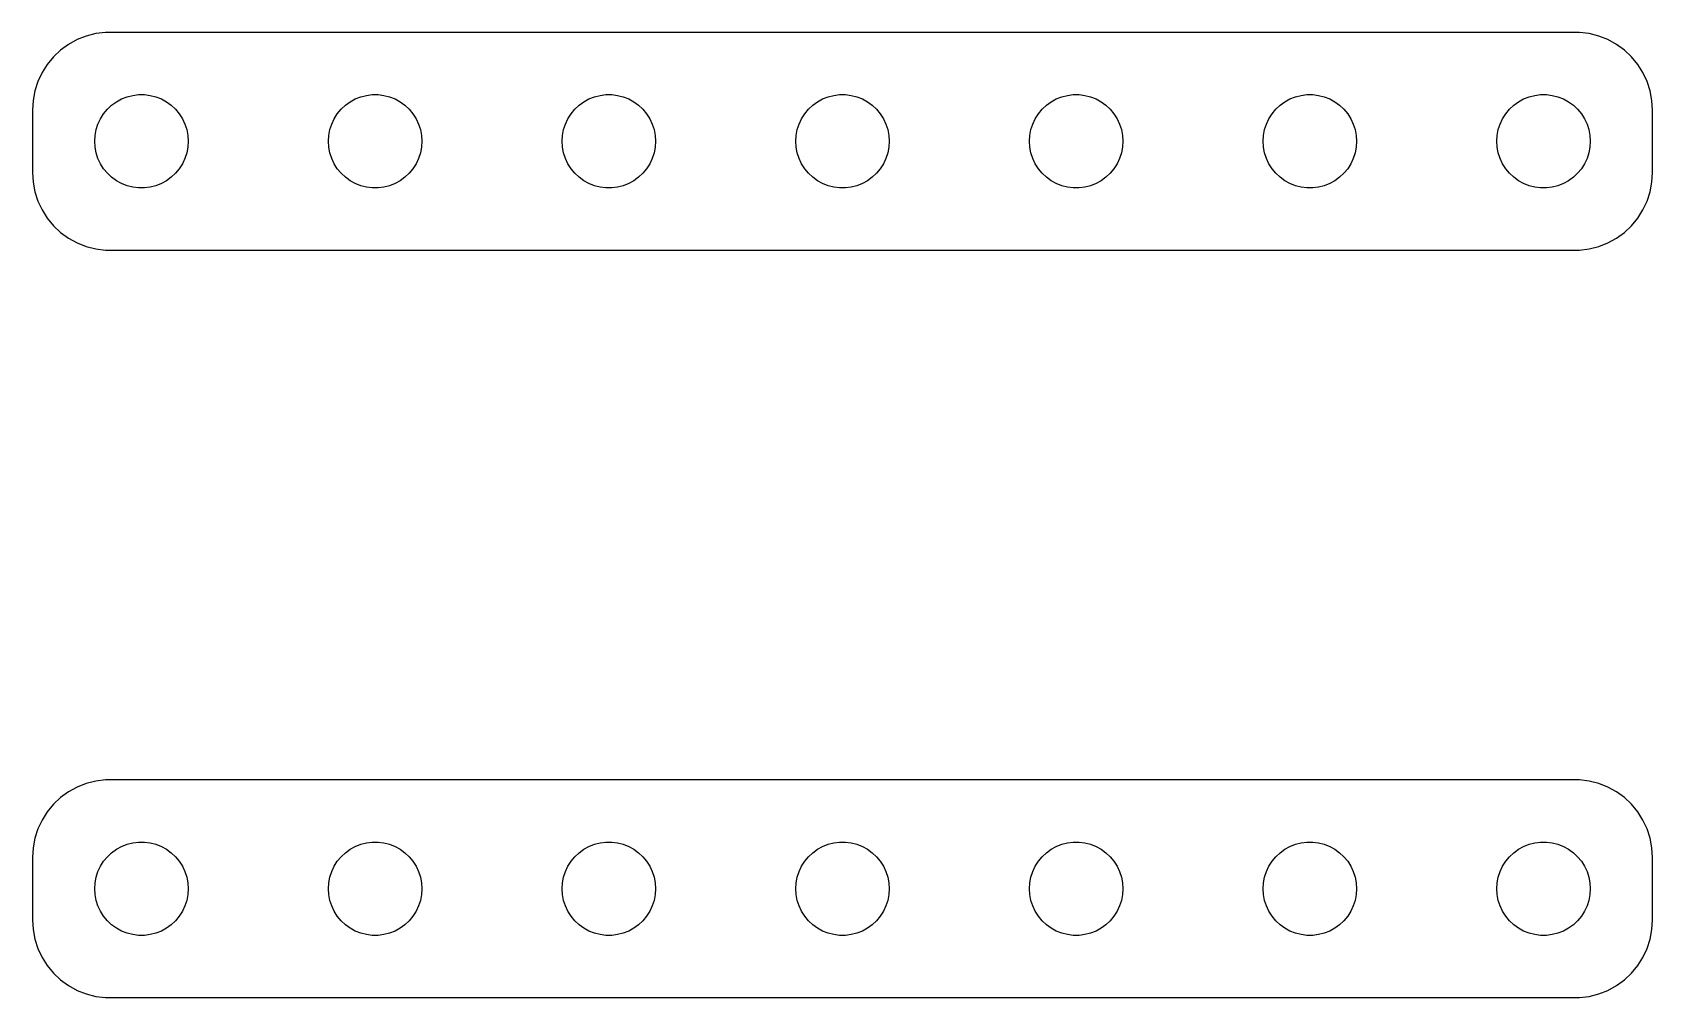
# Model space of a CAD drawing. Header units: metres. Extents: x -26 to 26, y 20.5 to 51.5.
import ezdxf

# ---------------------------------------------------------------- set-up
doc = ezdxf.new("R2010")
doc.units = ezdxf.units.M

msp = doc.modelspace()

# ---------------------------------------------------------------- linework, layer by layer
for p, q in [((-23.657, 51.4951), (-23.9684, 51.4557)), ((23.657, 51.4951), (-23.657, 51.4951)), ((23.9684, 51.4557), (23.657, 51.4951)), ((-24.8396, 51.1108), (-25.0936, 50.9263)), ((-24.5644, 51.2621), (-24.8396, 51.1108)), ((-24.2725, 51.3776), (-24.5644, 51.2621)), ((-23.9684, 51.4557), (-24.2725, 51.3776)), ((24.2725, 51.3776), (23.9684, 51.4557)), ((24.5644, 51.2621), (24.2725, 51.3776)), ((24.8396, 51.1108), (24.5644, 51.2621)), ((25.0936, 50.9263), (24.8396, 51.1108)), ((-25.5225, 50.4695), (-25.6908, 50.2044)), ((-25.3224, 50.7114), (-25.5225, 50.4695)), ((-25.0936, 50.9263), (-25.3224, 50.7114)), ((25.3224, 50.7114), (25.0936, 50.9263)), ((25.5225, 50.4695), (25.3224, 50.7114)), ((25.6908, 50.2044), (25.5225, 50.4695)), ((-25.8244, 49.9203), (-25.9214, 49.6217)), ((-25.6908, 50.2044), (-25.8244, 49.9203)), ((25.8244, 49.9203), (25.6908, 50.2044)), ((25.9214, 49.6217), (25.8244, 49.9203)), ((-25.9214, 49.6217), (-25.9803, 49.3133)), ((-23.1387, 49.3572), (-22.9635, 49.4266)), ((-22.9635, 49.4266), (-22.7811, 49.4734)), ((-22.7811, 49.4734), (-22.5942, 49.497)), ((-22.5942, 49.497), (-22.4058, 49.497)), ((-22.4058, 49.497), (-22.2189, 49.4734)), ((-22.2189, 49.4734), (-22.0365, 49.4266)), ((-22.0365, 49.4266), (-21.8613, 49.3572)), ((-15.6387, 49.3572), (-15.4635, 49.4266)), ((-15.4635, 49.4266), (-15.2811, 49.4734)), ((-15.2811, 49.4734), (-15.0942, 49.497)), ((-15.0942, 49.497), (-14.9058, 49.497)), ((-14.9058, 49.497), (-14.7189, 49.4734)), ((-14.7189, 49.4734), (-14.5365, 49.4266)), ((-14.5365, 49.4266), (-14.3613, 49.3572)), ((-8.13866, 49.3572), (-7.96352, 49.4266)), ((-7.96352, 49.4266), (-7.78107, 49.4734)), ((-7.78107, 49.4734), (-7.59418, 49.497)), ((-7.59418, 49.497), (-7.40581, 49.497)), ((-7.40581, 49.497), (-7.21892, 49.4734)), ((-7.21892, 49.4734), (-7.03647, 49.4266)), ((-7.03647, 49.4266), (-6.86133, 49.3572)), ((-0.638657, 49.3572), (-0.463516, 49.4266)), ((-0.463516, 49.4266), (-0.281067, 49.4734)), ((-0.281067, 49.4734), (-0.094177, 49.497)), ((-0.094177, 49.497), (0.094177, 49.497)), ((0.094177, 49.497), (0.281067, 49.4734)), ((0.281067, 49.4734), (0.463516, 49.4266)), ((0.463516, 49.4266), (0.638657, 49.3572)), ((6.86133, 49.3572), (7.03647, 49.4266)), ((7.03647, 49.4266), (7.21892, 49.4734)), ((7.21892, 49.4734), (7.40581, 49.497)), ((7.40581, 49.497), (7.59418, 49.497)), ((7.59418, 49.497), (7.78107, 49.4734)), ((7.78107, 49.4734), (7.96352, 49.4266)), ((7.96352, 49.4266), (8.13866, 49.3572)), ((14.3613, 49.3572), (14.5365, 49.4266)), ((14.5365, 49.4266), (14.7189, 49.4734)), ((14.7189, 49.4734), (14.9058, 49.497)), ((14.9058, 49.497), (15.0942, 49.497)), ((15.0942, 49.497), (15.2811, 49.4734)), ((15.2811, 49.4734), (15.4635, 49.4266)), ((15.4635, 49.4266), (15.6387, 49.3572)), ((21.8613, 49.3572), (22.0365, 49.4266)), ((22.0365, 49.4266), (22.2189, 49.4734)), ((22.2189, 49.4734), (22.4058, 49.497)), ((22.4058, 49.497), (22.5942, 49.497)), ((22.5942, 49.497), (22.7811, 49.4734)), ((22.7811, 49.4734), (22.9635, 49.4266)), ((22.9635, 49.4266), (23.1387, 49.3572)), ((25.9803, 49.3133), (25.9214, 49.6217)), ((-25.9803, 49.3133), (-26, 49)), ((-26, 49), (-26, 47)), ((-23.8145, 48.7226), (-23.7135, 48.8817)), ((-23.7135, 48.8817), (-23.5934, 49.0268)), ((-23.5934, 49.0268), (-23.4561, 49.1558)), ((-23.4561, 49.1558), (-23.3037, 49.2665)), ((-23.3037, 49.2665), (-23.1387, 49.3572)), ((-21.8613, 49.3572), (-21.6963, 49.2665)), ((-21.6963, 49.2665), (-21.5439, 49.1558)), ((-21.5439, 49.1558), (-21.4065, 49.0268)), ((-21.4065, 49.0268), (-21.2865, 48.8817)), ((-21.2865, 48.8817), (-21.1855, 48.7226)), ((-16.3145, 48.7226), (-16.2135, 48.8817)), ((-16.2135, 48.8817), (-16.0934, 49.0268)), ((-16.0934, 49.0268), (-15.9561, 49.1558)), ((-15.9561, 49.1558), (-15.8037, 49.2665)), ((-15.8037, 49.2665), (-15.6387, 49.3572)), ((-14.3613, 49.3572), (-14.1963, 49.2665)), ((-14.1963, 49.2665), (-14.0439, 49.1558)), ((-14.0439, 49.1558), (-13.9065, 49.0268)), ((-13.9065, 49.0268), (-13.7865, 48.8817)), ((-13.7865, 48.8817), (-13.6855, 48.7226)), ((-8.81445, 48.7226), (-8.71352, 48.8817)), ((-8.71352, 48.8817), (-8.59344, 49.0268)), ((-8.59344, 49.0268), (-8.45613, 49.1558)), ((-8.45613, 49.1558), (-8.30373, 49.2665)), ((-8.30373, 49.2665), (-8.13866, 49.3572)), ((-6.86133, 49.3572), (-6.69626, 49.2665)), ((-6.69626, 49.2665), (-6.54385, 49.1558)), ((-6.54385, 49.1558), (-6.40654, 49.0268)), ((-6.40654, 49.0268), (-6.28647, 48.8817)), ((-6.28647, 48.8817), (-6.18553, 48.7226)), ((-1.31445, 48.7226), (-1.21352, 48.8817)), ((-1.21352, 48.8817), (-1.09344, 49.0268)), ((-1.09344, 49.0268), (-0.956131, 49.1558)), ((-0.956131, 49.1558), (-0.803726, 49.2665)), ((-0.803726, 49.2665), (-0.638657, 49.3572)), ((0.638657, 49.3572), (0.803726, 49.2665)), ((0.803726, 49.2665), (0.956131, 49.1558)), ((0.956131, 49.1558), (1.09344, 49.0268)), ((1.09344, 49.0268), (1.21352, 48.8817)), ((1.21352, 48.8817), (1.31445, 48.7226)), ((6.18553, 48.7226), (6.28647, 48.8817)), ((6.28647, 48.8817), (6.40654, 49.0268)), ((6.40654, 49.0268), (6.54385, 49.1558)), ((6.54385, 49.1558), (6.69626, 49.2665)), ((6.69626, 49.2665), (6.86133, 49.3572)), ((8.13866, 49.3572), (8.30373, 49.2665)), ((8.30373, 49.2665), (8.45613, 49.1558)), ((8.45613, 49.1558), (8.59344, 49.0268)), ((8.59344, 49.0268), (8.71352, 48.8817)), ((8.71352, 48.8817), (8.81445, 48.7226)), ((13.6855, 48.7226), (13.7865, 48.8817)), ((13.7865, 48.8817), (13.9065, 49.0268)), ((13.9065, 49.0268), (14.0439, 49.1558)), ((14.0439, 49.1558), (14.1963, 49.2665)), ((14.1963, 49.2665), (14.3613, 49.3572)), ((15.6387, 49.3572), (15.8037, 49.2665)), ((15.8037, 49.2665), (15.9561, 49.1558)), ((15.9561, 49.1558), (16.0934, 49.0268)), ((16.0934, 49.0268), (16.2135, 48.8817)), ((16.2135, 48.8817), (16.3145, 48.7226)), ((21.1855, 48.7226), (21.2865, 48.8817)), ((21.2865, 48.8817), (21.4065, 49.0268)), ((21.4065, 49.0268), (21.5439, 49.1558)), ((21.5439, 49.1558), (21.6963, 49.2665)), ((21.6963, 49.2665), (21.8613, 49.3572)), ((23.1387, 49.3572), (23.3037, 49.2665)), ((23.3037, 49.2665), (23.4561, 49.1558)), ((23.4561, 49.1558), (23.5934, 49.0268)), ((23.5934, 49.0268), (23.7135, 48.8817)), ((23.7135, 48.8817), (23.8145, 48.7226)), ((26, 49), (25.9803, 49.3133)), ((26, 47), (26, 49)), ((-23.9882, 48.188), (-23.9529, 48.373)), ((-23.9529, 48.373), (-23.8947, 48.5522)), ((-23.8947, 48.5522), (-23.8145, 48.7226)), ((-21.1855, 48.7226), (-21.1053, 48.5522)), ((-21.1053, 48.5522), (-21.0471, 48.373)), ((-21.0471, 48.373), (-21.0118, 48.188)), ((-16.4882, 48.188), (-16.4529, 48.373)), ((-16.4529, 48.373), (-16.3947, 48.5522)), ((-16.3947, 48.5522), (-16.3145, 48.7226)), ((-13.6855, 48.7226), (-13.6053, 48.5522)), ((-13.6053, 48.5522), (-13.5471, 48.373)), ((-13.5471, 48.373), (-13.5118, 48.188)), ((-8.98816, 48.188), (-8.95287, 48.373)), ((-8.95287, 48.373), (-8.89465, 48.5522)), ((-8.89465, 48.5522), (-8.81445, 48.7226)), ((-6.18553, 48.7226), (-6.10533, 48.5522)), ((-6.10533, 48.5522), (-6.04712, 48.373)), ((-6.04712, 48.373), (-6.01183, 48.188)), ((-1.48816, 48.188), (-1.45287, 48.373)), ((-1.45287, 48.373), (-1.39465, 48.5522)), ((-1.39465, 48.5522), (-1.31445, 48.7226)), ((1.31445, 48.7226), (1.39465, 48.5522)), ((1.39465, 48.5522), (1.45287, 48.373)), ((1.45287, 48.373), (1.48816, 48.188)), ((6.01183, 48.188), (6.04712, 48.373)), ((6.04712, 48.373), (6.10533, 48.5522)), ((6.10533, 48.5522), (6.18553, 48.7226)), ((8.81445, 48.7226), (8.89465, 48.5522)), ((8.89465, 48.5522), (8.95287, 48.373)), ((8.95287, 48.373), (8.98816, 48.188)), ((13.5118, 48.188), (13.5471, 48.373)), ((13.5471, 48.373), (13.6053, 48.5522)), ((13.6053, 48.5522), (13.6855, 48.7226)), ((16.3145, 48.7226), (16.3947, 48.5522)), ((16.3947, 48.5522), (16.4529, 48.373)), ((16.4529, 48.373), (16.4882, 48.188)), ((21.0118, 48.188), (21.0471, 48.373)), ((21.0471, 48.373), (21.1053, 48.5522)), ((21.1053, 48.5522), (21.1855, 48.7226)), ((23.8145, 48.7226), (23.8947, 48.5522)), ((23.8947, 48.5522), (23.9529, 48.373)), ((23.9529, 48.373), (23.9882, 48.188)), ((-24, 48), (-23.9882, 48.188)), ((-23.9882, 47.812), (-24, 48)), ((-21.0118, 48.188), (-21, 48)), ((-21, 48), (-21.0118, 47.812)), ((-16.5, 48), (-16.4882, 48.188)), ((-16.4882, 47.812), (-16.5, 48)), ((-13.5118, 48.188), (-13.5, 48)), ((-13.5, 48), (-13.5118, 47.812)), ((-9, 48), (-8.98816, 48.188)), ((-8.98816, 47.812), (-9, 48)), ((-6.01183, 48.188), (-6, 48)), ((-6, 48), (-6.01183, 47.812)), ((-1.5, 48), (-1.48816, 48.188)), ((-1.48816, 47.812), (-1.5, 48)), ((1.48816, 48.188), (1.5, 48)), ((1.5, 48), (1.48816, 47.812)), ((6, 48), (6.01183, 48.188)), ((6.01183, 47.812), (6, 48)), ((8.98816, 48.188), (9, 48)), ((9, 48), (8.98816, 47.812)), ((13.5, 48), (13.5118, 48.188)), ((13.5118, 47.812), (13.5, 48)), ((16.4882, 48.188), (16.5, 48)), ((16.5, 48), (16.4882, 47.812)), ((21, 48), (21.0118, 48.188)), ((21.0118, 47.812), (21, 48)), ((23.9882, 48.188), (24, 48)), ((24, 48), (23.9882, 47.812)), ((-23.9529, 47.627), (-23.9882, 47.812)), ((-23.8947, 47.4478), (-23.9529, 47.627)), ((-23.8145, 47.2774), (-23.8947, 47.4478)), ((-21.1053, 47.4478), (-21.1855, 47.2774)), ((-21.0471, 47.627), (-21.1053, 47.4478)), ((-21.0118, 47.812), (-21.0471, 47.627)), ((-16.4529, 47.627), (-16.4882, 47.812)), ((-16.3947, 47.4478), (-16.4529, 47.627)), ((-16.3145, 47.2774), (-16.3947, 47.4478)), ((-13.6053, 47.4478), (-13.6855, 47.2774)), ((-13.5471, 47.627), (-13.6053, 47.4478)), ((-13.5118, 47.812), (-13.5471, 47.627)), ((-8.95287, 47.627), (-8.98816, 47.812)), ((-8.89465, 47.4478), (-8.95287, 47.627)), ((-8.81445, 47.2774), (-8.89465, 47.4478)), ((-6.10533, 47.4478), (-6.18553, 47.2774)), ((-6.04712, 47.627), (-6.10533, 47.4478)), ((-6.01183, 47.812), (-6.04712, 47.627)), ((-1.45287, 47.627), (-1.48816, 47.812)), ((-1.39465, 47.4478), (-1.45287, 47.627)), ((-1.31445, 47.2774), (-1.39465, 47.4478)), ((1.39465, 47.4478), (1.31445, 47.2774)), ((1.45287, 47.627), (1.39465, 47.4478)), ((1.48816, 47.812), (1.45287, 47.627)), ((6.04712, 47.627), (6.01183, 47.812)), ((6.10533, 47.4478), (6.04712, 47.627)), ((6.18553, 47.2774), (6.10533, 47.4478)), ((8.89465, 47.4478), (8.81445, 47.2774)), ((8.95287, 47.627), (8.89465, 47.4478)), ((8.98816, 47.812), (8.95287, 47.627)), ((13.5471, 47.627), (13.5118, 47.812)), ((13.6053, 47.4478), (13.5471, 47.627)), ((13.6855, 47.2774), (13.6053, 47.4478)), ((16.3947, 47.4478), (16.3145, 47.2774)), ((16.4529, 47.627), (16.3947, 47.4478)), ((16.4882, 47.812), (16.4529, 47.627)), ((21.0471, 47.627), (21.0118, 47.812)), ((21.1053, 47.4478), (21.0471, 47.627)), ((21.1855, 47.2774), (21.1053, 47.4478)), ((23.8947, 47.4478), (23.8145, 47.2774)), ((23.9529, 47.627), (23.8947, 47.4478)), ((23.9882, 47.812), (23.9529, 47.627)), ((-26, 47), (-25.9803, 46.6867)), ((-23.7135, 47.1183), (-23.8145, 47.2774)), ((-23.5934, 46.9732), (-23.7135, 47.1183)), ((-23.4561, 46.8442), (-23.5934, 46.9732)), ((-23.3037, 46.7335), (-23.4561, 46.8442)), ((-21.5439, 46.8442), (-21.6963, 46.7335)), ((-21.4065, 46.9732), (-21.5439, 46.8442)), ((-21.2865, 47.1183), (-21.4065, 46.9732)), ((-21.1855, 47.2774), (-21.2865, 47.1183)), ((-16.2135, 47.1183), (-16.3145, 47.2774)), ((-16.0934, 46.9732), (-16.2135, 47.1183)), ((-15.9561, 46.8442), (-16.0934, 46.9732)), ((-15.8037, 46.7335), (-15.9561, 46.8442)), ((-14.0439, 46.8442), (-14.1963, 46.7335)), ((-13.9065, 46.9732), (-14.0439, 46.8442)), ((-13.7865, 47.1183), (-13.9065, 46.9732)), ((-13.6855, 47.2774), (-13.7865, 47.1183)), ((-8.71352, 47.1183), (-8.81445, 47.2774)), ((-8.59344, 46.9732), (-8.71352, 47.1183)), ((-8.45613, 46.8442), (-8.59344, 46.9732)), ((-8.30373, 46.7335), (-8.45613, 46.8442)), ((-6.54385, 46.8442), (-6.69626, 46.7335)), ((-6.40654, 46.9732), (-6.54385, 46.8442)), ((-6.28647, 47.1183), (-6.40654, 46.9732)), ((-6.18553, 47.2774), (-6.28647, 47.1183)), ((-1.21352, 47.1183), (-1.31445, 47.2774)), ((-1.09344, 46.9732), (-1.21352, 47.1183)), ((-0.956131, 46.8442), (-1.09344, 46.9732)), ((-0.803726, 46.7335), (-0.956131, 46.8442)), ((0.956131, 46.8442), (0.803726, 46.7335)), ((1.09344, 46.9732), (0.956131, 46.8442)), ((1.21352, 47.1183), (1.09344, 46.9732)), ((1.31445, 47.2774), (1.21352, 47.1183)), ((6.28647, 47.1183), (6.18553, 47.2774)), ((6.40654, 46.9732), (6.28647, 47.1183)), ((6.54385, 46.8442), (6.40654, 46.9732)), ((6.69626, 46.7335), (6.54385, 46.8442)), ((8.45613, 46.8442), (8.30373, 46.7335)), ((8.59344, 46.9732), (8.45613, 46.8442)), ((8.71352, 47.1183), (8.59344, 46.9732)), ((8.81445, 47.2774), (8.71352, 47.1183)), ((13.7865, 47.1183), (13.6855, 47.2774)), ((13.9065, 46.9732), (13.7865, 47.1183)), ((14.0439, 46.8442), (13.9065, 46.9732)), ((14.1963, 46.7335), (14.0439, 46.8442)), ((15.9561, 46.8442), (15.8037, 46.7335)), ((16.0934, 46.9732), (15.9561, 46.8442)), ((16.2135, 47.1183), (16.0934, 46.9732)), ((16.3145, 47.2774), (16.2135, 47.1183)), ((21.2865, 47.1183), (21.1855, 47.2774)), ((21.4065, 46.9732), (21.2865, 47.1183)), ((21.5439, 46.8442), (21.4065, 46.9732)), ((21.6963, 46.7335), (21.5439, 46.8442)), ((23.4561, 46.8442), (23.3037, 46.7335)), ((23.5934, 46.9732), (23.4561, 46.8442)), ((23.7135, 47.1183), (23.5934, 46.9732)), ((23.8145, 47.2774), (23.7135, 47.1183)), ((25.9803, 46.6867), (26, 47)), ((-25.9803, 46.6867), (-25.9214, 46.3783)), ((-25.9214, 46.3783), (-25.8244, 46.0797)), ((-23.1387, 46.6428), (-23.3037, 46.7335)), ((-22.9635, 46.5734), (-23.1387, 46.6428)), ((-22.7811, 46.5266), (-22.9635, 46.5734)), ((-22.5942, 46.503), (-22.7811, 46.5266)), ((-22.4058, 46.503), (-22.5942, 46.503)), ((-22.2189, 46.5266), (-22.4058, 46.503)), ((-22.0365, 46.5734), (-22.2189, 46.5266)), ((-21.8613, 46.6428), (-22.0365, 46.5734)), ((-21.6963, 46.7335), (-21.8613, 46.6428)), ((-15.6387, 46.6428), (-15.8037, 46.7335)), ((-15.4635, 46.5734), (-15.6387, 46.6428)), ((-15.2811, 46.5266), (-15.4635, 46.5734)), ((-15.0942, 46.503), (-15.2811, 46.5266)), ((-14.9058, 46.503), (-15.0942, 46.503)), ((-14.7189, 46.5266), (-14.9058, 46.503)), ((-14.5365, 46.5734), (-14.7189, 46.5266)), ((-14.3613, 46.6428), (-14.5365, 46.5734)), ((-14.1963, 46.7335), (-14.3613, 46.6428)), ((-8.13866, 46.6428), (-8.30373, 46.7335)), ((-7.96352, 46.5734), (-8.13866, 46.6428)), ((-7.78107, 46.5266), (-7.96352, 46.5734)), ((-7.59418, 46.503), (-7.78107, 46.5266)), ((-7.40581, 46.503), (-7.59418, 46.503)), ((-7.21892, 46.5266), (-7.40581, 46.503)), ((-7.03647, 46.5734), (-7.21892, 46.5266)), ((-6.86133, 46.6428), (-7.03647, 46.5734)), ((-6.69626, 46.7335), (-6.86133, 46.6428)), ((-0.638657, 46.6428), (-0.803726, 46.7335)), ((-0.463516, 46.5734), (-0.638657, 46.6428)), ((-0.281067, 46.5266), (-0.463516, 46.5734)), ((-0.094177, 46.503), (-0.281067, 46.5266)), ((0.094177, 46.503), (-0.094177, 46.503)), ((0.281067, 46.5266), (0.094177, 46.503)), ((0.463516, 46.5734), (0.281067, 46.5266)), ((0.638657, 46.6428), (0.463516, 46.5734)), ((0.803726, 46.7335), (0.638657, 46.6428)), ((6.86133, 46.6428), (6.69626, 46.7335)), ((7.03647, 46.5734), (6.86133, 46.6428)), ((7.21892, 46.5266), (7.03647, 46.5734)), ((7.40581, 46.503), (7.21892, 46.5266)), ((7.59418, 46.503), (7.40581, 46.503)), ((7.78107, 46.5266), (7.59418, 46.503)), ((7.96352, 46.5734), (7.78107, 46.5266)), ((8.13866, 46.6428), (7.96352, 46.5734)), ((8.30373, 46.7335), (8.13866, 46.6428)), ((14.3613, 46.6428), (14.1963, 46.7335)), ((14.5365, 46.5734), (14.3613, 46.6428)), ((14.7189, 46.5266), (14.5365, 46.5734)), ((14.9058, 46.503), (14.7189, 46.5266)), ((15.0942, 46.503), (14.9058, 46.503)), ((15.2811, 46.5266), (15.0942, 46.503)), ((15.4635, 46.5734), (15.2811, 46.5266)), ((15.6387, 46.6428), (15.4635, 46.5734)), ((15.8037, 46.7335), (15.6387, 46.6428)), ((21.8613, 46.6428), (21.6963, 46.7335)), ((22.0365, 46.5734), (21.8613, 46.6428)), ((22.2189, 46.5266), (22.0365, 46.5734)), ((22.4058, 46.503), (22.2189, 46.5266)), ((22.5942, 46.503), (22.4058, 46.503)), ((22.7811, 46.5266), (22.5942, 46.503)), ((22.9635, 46.5734), (22.7811, 46.5266)), ((23.1387, 46.6428), (22.9635, 46.5734)), ((23.3037, 46.7335), (23.1387, 46.6428)), ((25.8244, 46.0797), (25.9214, 46.3783)), ((25.9214, 46.3783), (25.9803, 46.6867)), ((-25.8244, 46.0797), (-25.6908, 45.7956)), ((-25.6908, 45.7956), (-25.5225, 45.5305)), ((25.5225, 45.5305), (25.6908, 45.7956)), ((25.6908, 45.7956), (25.8244, 46.0797)), ((-25.5225, 45.5305), (-25.3224, 45.2886)), ((-25.3224, 45.2886), (-25.0936, 45.0737)), ((25.0936, 45.0737), (25.3224, 45.2886)), ((25.3224, 45.2886), (25.5225, 45.5305)), ((-25.0936, 45.0737), (-24.8396, 44.8892)), ((-24.8396, 44.8892), (-24.5644, 44.7379)), ((-24.5644, 44.7379), (-24.2725, 44.6224)), ((24.2725, 44.6224), (24.5644, 44.7379)), ((24.5644, 44.7379), (24.8396, 44.8892)), ((24.8396, 44.8892), (25.0936, 45.0737)), ((-24.2725, 44.6224), (-23.9684, 44.5443)), ((-23.9684, 44.5443), (-23.657, 44.5049)), ((-23.657, 44.5049), (23.657, 44.5049)), ((23.657, 44.5049), (23.9684, 44.5443)), ((23.9684, 44.5443), (24.2725, 44.6224)), ((-24.8396, 27.1108), (-25.0936, 26.9263)), ((-24.5644, 27.2621), (-24.8396, 27.1108)), ((-24.2725, 27.3776), (-24.5644, 27.2621)), ((-23.9684, 27.4557), (-24.2725, 27.3776)), ((-23.657, 27.4951), (-23.9684, 27.4557)), ((23.657, 27.4951), (-23.657, 27.4951)), ((23.9684, 27.4557), (23.657, 27.4951)), ((24.2725, 27.3776), (23.9684, 27.4557)), ((24.5644, 27.2621), (24.2725, 27.3776)), ((24.8396, 27.1108), (24.5644, 27.2621)), ((25.0936, 26.9263), (24.8396, 27.1108)), ((-25.3224, 26.7114), (-25.5225, 26.4695)), ((-25.0936, 26.9263), (-25.3224, 26.7114)), ((25.3224, 26.7114), (25.0936, 26.9263)), ((25.5225, 26.4695), (25.3224, 26.7114)), ((-25.6908, 26.2044), (-25.8244, 25.9203)), ((-25.5225, 26.4695), (-25.6908, 26.2044)), ((25.6908, 26.2044), (25.5225, 26.4695)), ((25.8244, 25.9203), (25.6908, 26.2044)), ((-25.9214, 25.6217), (-25.9803, 25.3133)), ((-25.8244, 25.9203), (-25.9214, 25.6217)), ((-22.7811, 25.4734), (-22.5942, 25.497)), ((-22.5942, 25.497), (-22.4058, 25.497)), ((-22.4058, 25.497), (-22.2189, 25.4734)), ((-15.2811, 25.4734), (-15.0942, 25.497)), ((-15.0942, 25.497), (-14.9058, 25.497)), ((-14.9058, 25.497), (-14.7189, 25.4734)), ((-7.78107, 25.4734), (-7.59418, 25.497)), ((-7.59418, 25.497), (-7.40581, 25.497)), ((-7.40581, 25.497), (-7.21892, 25.4734)), ((-0.281067, 25.4734), (-0.094177, 25.497)), ((-0.094177, 25.497), (0.094177, 25.497)), ((0.094177, 25.497), (0.281067, 25.4734)), ((7.21892, 25.4734), (7.40581, 25.497)), ((7.40581, 25.497), (7.59418, 25.497)), ((7.59418, 25.497), (7.78107, 25.4734)), ((14.7189, 25.4734), (14.9058, 25.497)), ((14.9058, 25.497), (15.0942, 25.497)), ((15.0942, 25.497), (15.2811, 25.4734)), ((22.2189, 25.4734), (22.4058, 25.497)), ((22.4058, 25.497), (22.5942, 25.497)), ((22.5942, 25.497), (22.7811, 25.4734)), ((25.9214, 25.6217), (25.8244, 25.9203)), ((25.9803, 25.3133), (25.9214, 25.6217)), ((-25.9803, 25.3133), (-26, 25)), ((-26, 25), (-26, 23)), ((-23.7135, 24.8817), (-23.5934, 25.0268)), ((-23.5934, 25.0268), (-23.4561, 25.1558)), ((-23.4561, 25.1558), (-23.3037, 25.2665)), ((-23.3037, 25.2665), (-23.1387, 25.3572)), ((-23.1387, 25.3572), (-22.9635, 25.4266)), ((-22.9635, 25.4266), (-22.7811, 25.4734)), ((-22.2189, 25.4734), (-22.0365, 25.4266)), ((-22.0365, 25.4266), (-21.8613, 25.3572)), ((-21.8613, 25.3572), (-21.6963, 25.2665)), ((-21.6963, 25.2665), (-21.5439, 25.1558)), ((-21.5439, 25.1558), (-21.4065, 25.0268)), ((-21.4065, 25.0268), (-21.2865, 24.8817)), ((-16.2135, 24.8817), (-16.0934, 25.0268)), ((-16.0934, 25.0268), (-15.9561, 25.1558)), ((-15.9561, 25.1558), (-15.8037, 25.2665)), ((-15.8037, 25.2665), (-15.6387, 25.3572)), ((-15.6387, 25.3572), (-15.4635, 25.4266)), ((-15.4635, 25.4266), (-15.2811, 25.4734)), ((-14.7189, 25.4734), (-14.5365, 25.4266)), ((-14.5365, 25.4266), (-14.3613, 25.3572)), ((-14.3613, 25.3572), (-14.1963, 25.2665)), ((-14.1963, 25.2665), (-14.0439, 25.1558)), ((-14.0439, 25.1558), (-13.9065, 25.0268)), ((-13.9065, 25.0268), (-13.7865, 24.8817)), ((-8.71352, 24.8817), (-8.59344, 25.0268)), ((-8.59344, 25.0268), (-8.45613, 25.1558)), ((-8.45613, 25.1558), (-8.30373, 25.2665)), ((-8.30373, 25.2665), (-8.13866, 25.3572)), ((-8.13866, 25.3572), (-7.96352, 25.4266)), ((-7.96352, 25.4266), (-7.78107, 25.4734)), ((-7.21892, 25.4734), (-7.03647, 25.4266)), ((-7.03647, 25.4266), (-6.86133, 25.3572)), ((-6.86133, 25.3572), (-6.69626, 25.2665)), ((-6.69626, 25.2665), (-6.54385, 25.1558)), ((-6.54385, 25.1558), (-6.40654, 25.0268)), ((-6.40654, 25.0268), (-6.28647, 24.8817)), ((-1.21352, 24.8817), (-1.09344, 25.0268)), ((-1.09344, 25.0268), (-0.956131, 25.1558)), ((-0.956131, 25.1558), (-0.803726, 25.2665)), ((-0.803726, 25.2665), (-0.638657, 25.3572)), ((-0.638657, 25.3572), (-0.463516, 25.4266)), ((-0.463516, 25.4266), (-0.281067, 25.4734)), ((0.281067, 25.4734), (0.463516, 25.4266)), ((0.463516, 25.4266), (0.638657, 25.3572)), ((0.638657, 25.3572), (0.803726, 25.2665)), ((0.803726, 25.2665), (0.956131, 25.1558)), ((0.956131, 25.1558), (1.09344, 25.0268)), ((1.09344, 25.0268), (1.21352, 24.8817)), ((6.28647, 24.8817), (6.40654, 25.0268)), ((6.40654, 25.0268), (6.54385, 25.1558)), ((6.54385, 25.1558), (6.69626, 25.2665)), ((6.69626, 25.2665), (6.86133, 25.3572)), ((6.86133, 25.3572), (7.03647, 25.4266)), ((7.03647, 25.4266), (7.21892, 25.4734)), ((7.78107, 25.4734), (7.96352, 25.4266)), ((7.96352, 25.4266), (8.13866, 25.3572)), ((8.13866, 25.3572), (8.30373, 25.2665)), ((8.30373, 25.2665), (8.45613, 25.1558)), ((8.45613, 25.1558), (8.59344, 25.0268)), ((8.59344, 25.0268), (8.71352, 24.8817)), ((13.7865, 24.8817), (13.9065, 25.0268)), ((13.9065, 25.0268), (14.0439, 25.1558)), ((14.0439, 25.1558), (14.1963, 25.2665)), ((14.1963, 25.2665), (14.3613, 25.3572)), ((14.3613, 25.3572), (14.5365, 25.4266)), ((14.5365, 25.4266), (14.7189, 25.4734)), ((15.2811, 25.4734), (15.4635, 25.4266)), ((15.4635, 25.4266), (15.6387, 25.3572)), ((15.6387, 25.3572), (15.8037, 25.2665)), ((15.8037, 25.2665), (15.9561, 25.1558)), ((15.9561, 25.1558), (16.0934, 25.0268)), ((16.0934, 25.0268), (16.2135, 24.8817)), ((21.2865, 24.8817), (21.4065, 25.0268)), ((21.4065, 25.0268), (21.5439, 25.1558)), ((21.5439, 25.1558), (21.6963, 25.2665)), ((21.6963, 25.2665), (21.8613, 25.3572)), ((21.8613, 25.3572), (22.0365, 25.4266)), ((22.0365, 25.4266), (22.2189, 25.4734)), ((22.7811, 25.4734), (22.9635, 25.4266)), ((22.9635, 25.4266), (23.1387, 25.3572)), ((23.1387, 25.3572), (23.3037, 25.2665)), ((23.3037, 25.2665), (23.4561, 25.1558)), ((23.4561, 25.1558), (23.5934, 25.0268)), ((23.5934, 25.0268), (23.7135, 24.8817)), ((26, 25), (25.9803, 25.3133)), ((26, 23), (26, 25)), ((-23.9529, 24.373), (-23.8947, 24.5522)), ((-23.8947, 24.5522), (-23.8145, 24.7226)), ((-23.8145, 24.7226), (-23.7135, 24.8817)), ((-21.2865, 24.8817), (-21.1855, 24.7226)), ((-21.1855, 24.7226), (-21.1053, 24.5522)), ((-21.1053, 24.5522), (-21.0471, 24.373)), ((-16.4529, 24.373), (-16.3947, 24.5522)), ((-16.3947, 24.5522), (-16.3145, 24.7226)), ((-16.3145, 24.7226), (-16.2135, 24.8817)), ((-13.7865, 24.8817), (-13.6855, 24.7226)), ((-13.6855, 24.7226), (-13.6053, 24.5522)), ((-13.6053, 24.5522), (-13.5471, 24.373)), ((-8.95287, 24.373), (-8.89465, 24.5522)), ((-8.89465, 24.5522), (-8.81445, 24.7226)), ((-8.81445, 24.7226), (-8.71352, 24.8817)), ((-6.28647, 24.8817), (-6.18553, 24.7226)), ((-6.18553, 24.7226), (-6.10533, 24.5522)), ((-6.10533, 24.5522), (-6.04712, 24.373)), ((-1.45287, 24.373), (-1.39465, 24.5522)), ((-1.39465, 24.5522), (-1.31445, 24.7226)), ((-1.31445, 24.7226), (-1.21352, 24.8817)), ((1.21352, 24.8817), (1.31445, 24.7226)), ((1.31445, 24.7226), (1.39465, 24.5522)), ((1.39465, 24.5522), (1.45287, 24.373)), ((6.04712, 24.373), (6.10533, 24.5522)), ((6.10533, 24.5522), (6.18553, 24.7226)), ((6.18553, 24.7226), (6.28647, 24.8817)), ((8.71352, 24.8817), (8.81445, 24.7226)), ((8.81445, 24.7226), (8.89465, 24.5522)), ((8.89465, 24.5522), (8.95287, 24.373)), ((13.5471, 24.373), (13.6053, 24.5522)), ((13.6053, 24.5522), (13.6855, 24.7226)), ((13.6855, 24.7226), (13.7865, 24.8817)), ((16.2135, 24.8817), (16.3145, 24.7226)), ((16.3145, 24.7226), (16.3947, 24.5522)), ((16.3947, 24.5522), (16.4529, 24.373)), ((21.0471, 24.373), (21.1053, 24.5522)), ((21.1053, 24.5522), (21.1855, 24.7226)), ((21.1855, 24.7226), (21.2865, 24.8817)), ((23.7135, 24.8817), (23.8145, 24.7226)), ((23.8145, 24.7226), (23.8947, 24.5522)), ((23.8947, 24.5522), (23.9529, 24.373)), ((-24, 24), (-23.9882, 24.188)), ((-23.9882, 23.812), (-24, 24)), ((-23.9882, 24.188), (-23.9529, 24.373)), ((-21.0471, 24.373), (-21.0118, 24.188)), ((-21.0118, 24.188), (-21, 24)), ((-21, 24), (-21.0118, 23.812)), ((-16.5, 24), (-16.4882, 24.188)), ((-16.4882, 23.812), (-16.5, 24)), ((-16.4882, 24.188), (-16.4529, 24.373)), ((-13.5471, 24.373), (-13.5118, 24.188)), ((-13.5118, 24.188), (-13.5, 24)), ((-13.5, 24), (-13.5118, 23.812)), ((-9, 24), (-8.98816, 24.188)), ((-8.98816, 23.812), (-9, 24)), ((-8.98816, 24.188), (-8.95287, 24.373)), ((-6.04712, 24.373), (-6.01183, 24.188)), ((-6.01183, 24.188), (-6, 24)), ((-6, 24), (-6.01183, 23.812)), ((-1.5, 24), (-1.48816, 24.188)), ((-1.48816, 23.812), (-1.5, 24)), ((-1.48816, 24.188), (-1.45287, 24.373)), ((1.45287, 24.373), (1.48816, 24.188)), ((1.48816, 24.188), (1.5, 24)), ((1.5, 24), (1.48816, 23.812)), ((6, 24), (6.01183, 24.188)), ((6.01183, 23.812), (6, 24)), ((6.01183, 24.188), (6.04712, 24.373)), ((8.95287, 24.373), (8.98816, 24.188)), ((8.98816, 24.188), (9, 24)), ((9, 24), (8.98816, 23.812)), ((13.5, 24), (13.5118, 24.188)), ((13.5118, 23.812), (13.5, 24)), ((13.5118, 24.188), (13.5471, 24.373)), ((16.4529, 24.373), (16.4882, 24.188)), ((16.4882, 24.188), (16.5, 24)), ((16.5, 24), (16.4882, 23.812)), ((21, 24), (21.0118, 24.188)), ((21.0118, 23.812), (21, 24)), ((21.0118, 24.188), (21.0471, 24.373)), ((23.9529, 24.373), (23.9882, 24.188)), ((23.9882, 24.188), (24, 24)), ((24, 24), (23.9882, 23.812)), ((-23.9529, 23.627), (-23.9882, 23.812)), ((-23.8947, 23.4478), (-23.9529, 23.627)), ((-23.8145, 23.2774), (-23.8947, 23.4478)), ((-21.1053, 23.4478), (-21.1855, 23.2774)), ((-21.0471, 23.627), (-21.1053, 23.4478)), ((-21.0118, 23.812), (-21.0471, 23.627)), ((-16.4529, 23.627), (-16.4882, 23.812)), ((-16.3947, 23.4478), (-16.4529, 23.627)), ((-16.3145, 23.2774), (-16.3947, 23.4478)), ((-13.6053, 23.4478), (-13.6855, 23.2774)), ((-13.5471, 23.627), (-13.6053, 23.4478)), ((-13.5118, 23.812), (-13.5471, 23.627)), ((-8.95287, 23.627), (-8.98816, 23.812)), ((-8.89465, 23.4478), (-8.95287, 23.627)), ((-8.81445, 23.2774), (-8.89465, 23.4478)), ((-6.10533, 23.4478), (-6.18553, 23.2774)), ((-6.04712, 23.627), (-6.10533, 23.4478)), ((-6.01183, 23.812), (-6.04712, 23.627)), ((-1.45287, 23.627), (-1.48816, 23.812)), ((-1.39465, 23.4478), (-1.45287, 23.627)), ((-1.31445, 23.2774), (-1.39465, 23.4478)), ((1.39465, 23.4478), (1.31445, 23.2774)), ((1.45287, 23.627), (1.39465, 23.4478)), ((1.48816, 23.812), (1.45287, 23.627)), ((6.04712, 23.627), (6.01183, 23.812)), ((6.10533, 23.4478), (6.04712, 23.627)), ((6.18553, 23.2774), (6.10533, 23.4478)), ((8.89465, 23.4478), (8.81445, 23.2774)), ((8.95287, 23.627), (8.89465, 23.4478)), ((8.98816, 23.812), (8.95287, 23.627)), ((13.5471, 23.627), (13.5118, 23.812)), ((13.6053, 23.4478), (13.5471, 23.627)), ((13.6855, 23.2774), (13.6053, 23.4478)), ((16.3947, 23.4478), (16.3145, 23.2774)), ((16.4529, 23.627), (16.3947, 23.4478)), ((16.4882, 23.812), (16.4529, 23.627)), ((21.0471, 23.627), (21.0118, 23.812)), ((21.1053, 23.4478), (21.0471, 23.627)), ((21.1855, 23.2774), (21.1053, 23.4478)), ((23.8947, 23.4478), (23.8145, 23.2774)), ((23.9529, 23.627), (23.8947, 23.4478)), ((23.9882, 23.812), (23.9529, 23.627)), ((-26, 23), (-25.9803, 22.6867)), ((-23.7135, 23.1183), (-23.8145, 23.2774)), ((-23.5934, 22.9732), (-23.7135, 23.1183)), ((-23.4561, 22.8442), (-23.5934, 22.9732)), ((-21.4065, 22.9732), (-21.5439, 22.8442)), ((-21.2865, 23.1183), (-21.4065, 22.9732)), ((-21.1855, 23.2774), (-21.2865, 23.1183)), ((-16.2135, 23.1183), (-16.3145, 23.2774)), ((-16.0934, 22.9732), (-16.2135, 23.1183)), ((-15.9561, 22.8442), (-16.0934, 22.9732)), ((-13.9065, 22.9732), (-14.0439, 22.8442)), ((-13.7865, 23.1183), (-13.9065, 22.9732)), ((-13.6855, 23.2774), (-13.7865, 23.1183)), ((-8.71352, 23.1183), (-8.81445, 23.2774)), ((-8.59344, 22.9732), (-8.71352, 23.1183)), ((-8.45613, 22.8442), (-8.59344, 22.9732)), ((-6.40654, 22.9732), (-6.54385, 22.8442)), ((-6.28647, 23.1183), (-6.40654, 22.9732)), ((-6.18553, 23.2774), (-6.28647, 23.1183)), ((-1.21352, 23.1183), (-1.31445, 23.2774)), ((-1.09344, 22.9732), (-1.21352, 23.1183)), ((-0.956131, 22.8442), (-1.09344, 22.9732)), ((1.09344, 22.9732), (0.956131, 22.8442)), ((1.21352, 23.1183), (1.09344, 22.9732)), ((1.31445, 23.2774), (1.21352, 23.1183)), ((6.28647, 23.1183), (6.18553, 23.2774)), ((6.40654, 22.9732), (6.28647, 23.1183)), ((6.54385, 22.8442), (6.40654, 22.9732)), ((8.59344, 22.9732), (8.45613, 22.8442)), ((8.71352, 23.1183), (8.59344, 22.9732)), ((8.81445, 23.2774), (8.71352, 23.1183)), ((13.7865, 23.1183), (13.6855, 23.2774)), ((13.9065, 22.9732), (13.7865, 23.1183)), ((14.0439, 22.8442), (13.9065, 22.9732)), ((16.0934, 22.9732), (15.9561, 22.8442)), ((16.2135, 23.1183), (16.0934, 22.9732)), ((16.3145, 23.2774), (16.2135, 23.1183)), ((21.2865, 23.1183), (21.1855, 23.2774)), ((21.4065, 22.9732), (21.2865, 23.1183)), ((21.5439, 22.8442), (21.4065, 22.9732)), ((23.5934, 22.9732), (23.4561, 22.8442)), ((23.7135, 23.1183), (23.5934, 22.9732)), ((23.8145, 23.2774), (23.7135, 23.1183)), ((25.9803, 22.6867), (26, 23)), ((-25.9803, 22.6867), (-25.9214, 22.3783)), ((-25.9214, 22.3783), (-25.8244, 22.0797)), ((-23.3037, 22.7335), (-23.4561, 22.8442)), ((-23.1387, 22.6428), (-23.3037, 22.7335)), ((-22.9635, 22.5734), (-23.1387, 22.6428)), ((-22.7811, 22.5266), (-22.9635, 22.5734)), ((-22.5942, 22.503), (-22.7811, 22.5266)), ((-22.4058, 22.503), (-22.5942, 22.503)), ((-22.2189, 22.5266), (-22.4058, 22.503)), ((-22.0365, 22.5734), (-22.2189, 22.5266)), ((-21.8613, 22.6428), (-22.0365, 22.5734)), ((-21.6963, 22.7335), (-21.8613, 22.6428)), ((-21.5439, 22.8442), (-21.6963, 22.7335)), ((-15.8037, 22.7335), (-15.9561, 22.8442)), ((-15.6387, 22.6428), (-15.8037, 22.7335)), ((-15.4635, 22.5734), (-15.6387, 22.6428)), ((-15.2811, 22.5266), (-15.4635, 22.5734)), ((-15.0942, 22.503), (-15.2811, 22.5266)), ((-14.9058, 22.503), (-15.0942, 22.503)), ((-14.7189, 22.5266), (-14.9058, 22.503)), ((-14.5365, 22.5734), (-14.7189, 22.5266)), ((-14.3613, 22.6428), (-14.5365, 22.5734)), ((-14.1963, 22.7335), (-14.3613, 22.6428)), ((-14.0439, 22.8442), (-14.1963, 22.7335)), ((-8.30373, 22.7335), (-8.45613, 22.8442)), ((-8.13866, 22.6428), (-8.30373, 22.7335)), ((-7.96352, 22.5734), (-8.13866, 22.6428)), ((-7.78107, 22.5266), (-7.96352, 22.5734)), ((-7.59418, 22.503), (-7.78107, 22.5266)), ((-7.40581, 22.503), (-7.59418, 22.503)), ((-7.21892, 22.5266), (-7.40581, 22.503)), ((-7.03647, 22.5734), (-7.21892, 22.5266)), ((-6.86133, 22.6428), (-7.03647, 22.5734)), ((-6.69626, 22.7335), (-6.86133, 22.6428)), ((-6.54385, 22.8442), (-6.69626, 22.7335)), ((-0.803726, 22.7335), (-0.956131, 22.8442)), ((-0.638657, 22.6428), (-0.803726, 22.7335)), ((-0.463516, 22.5734), (-0.638657, 22.6428)), ((-0.281067, 22.5266), (-0.463516, 22.5734)), ((-0.094177, 22.503), (-0.281067, 22.5266)), ((0.094177, 22.503), (-0.094177, 22.503)), ((0.281067, 22.5266), (0.094177, 22.503)), ((0.463516, 22.5734), (0.281067, 22.5266)), ((0.638657, 22.6428), (0.463516, 22.5734)), ((0.803726, 22.7335), (0.638657, 22.6428)), ((0.956131, 22.8442), (0.803726, 22.7335)), ((6.69626, 22.7335), (6.54385, 22.8442)), ((6.86133, 22.6428), (6.69626, 22.7335)), ((7.03647, 22.5734), (6.86133, 22.6428)), ((7.21892, 22.5266), (7.03647, 22.5734)), ((7.40581, 22.503), (7.21892, 22.5266)), ((7.59418, 22.503), (7.40581, 22.503)), ((7.78107, 22.5266), (7.59418, 22.503)), ((7.96352, 22.5734), (7.78107, 22.5266)), ((8.13866, 22.6428), (7.96352, 22.5734)), ((8.30373, 22.7335), (8.13866, 22.6428)), ((8.45613, 22.8442), (8.30373, 22.7335)), ((14.1963, 22.7335), (14.0439, 22.8442)), ((14.3613, 22.6428), (14.1963, 22.7335)), ((14.5365, 22.5734), (14.3613, 22.6428)), ((14.7189, 22.5266), (14.5365, 22.5734)), ((14.9058, 22.503), (14.7189, 22.5266)), ((15.0942, 22.503), (14.9058, 22.503)), ((15.2811, 22.5266), (15.0942, 22.503)), ((15.4635, 22.5734), (15.2811, 22.5266)), ((15.6387, 22.6428), (15.4635, 22.5734)), ((15.8037, 22.7335), (15.6387, 22.6428)), ((15.9561, 22.8442), (15.8037, 22.7335)), ((21.6963, 22.7335), (21.5439, 22.8442)), ((21.8613, 22.6428), (21.6963, 22.7335)), ((22.0365, 22.5734), (21.8613, 22.6428)), ((22.2189, 22.5266), (22.0365, 22.5734)), ((22.4058, 22.503), (22.2189, 22.5266)), ((22.5942, 22.503), (22.4058, 22.503)), ((22.7811, 22.5266), (22.5942, 22.503)), ((22.9635, 22.5734), (22.7811, 22.5266)), ((23.1387, 22.6428), (22.9635, 22.5734)), ((23.3037, 22.7335), (23.1387, 22.6428)), ((23.4561, 22.8442), (23.3037, 22.7335)), ((25.8244, 22.0797), (25.9214, 22.3783)), ((25.9214, 22.3783), (25.9803, 22.6867)), ((-25.8244, 22.0797), (-25.6908, 21.7956)), ((25.6908, 21.7956), (25.8244, 22.0797)), ((-25.6908, 21.7956), (-25.5225, 21.5305)), ((-25.5225, 21.5305), (-25.3224, 21.2886)), ((25.3224, 21.2886), (25.5225, 21.5305)), ((25.5225, 21.5305), (25.6908, 21.7956)), ((-25.3224, 21.2886), (-25.0936, 21.0737)), ((-25.0936, 21.0737), (-24.8396, 20.8892)), ((-24.8396, 20.8892), (-24.5644, 20.7379)), ((24.5644, 20.7379), (24.8396, 20.8892)), ((24.8396, 20.8892), (25.0936, 21.0737)), ((25.0936, 21.0737), (25.3224, 21.2886)), ((-24.5644, 20.7379), (-24.2725, 20.6224)), ((-24.2725, 20.6224), (-23.9684, 20.5443)), ((-23.9684, 20.5443), (-23.657, 20.5049)), ((-23.657, 20.5049), (23.657, 20.5049)), ((23.657, 20.5049), (23.9684, 20.5443)), ((23.9684, 20.5443), (24.2725, 20.6224)), ((24.2725, 20.6224), (24.5644, 20.7379))]:
    msp.add_line(p, q)

doc.saveas('drawing.dxf')
